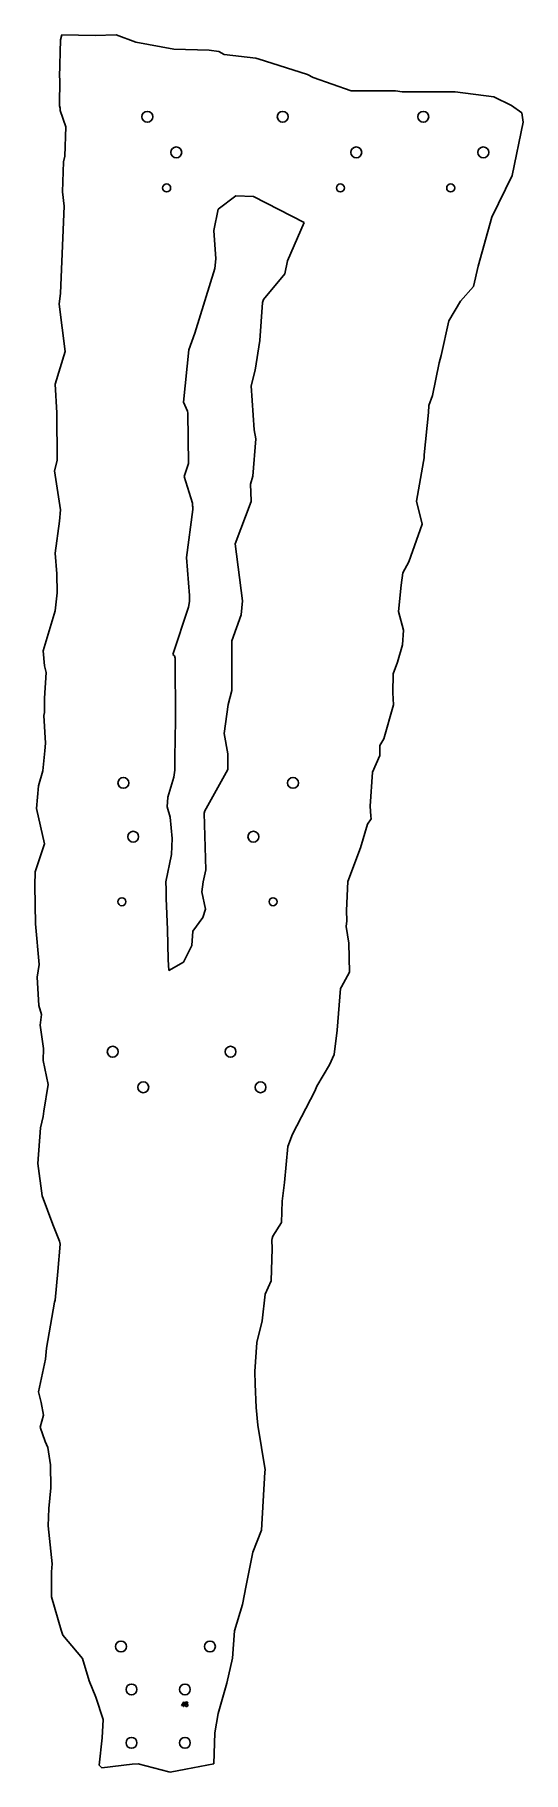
# Model space of a CAD drawing. Header units: millimetres. Extents: x 107 to 656, y 26 to 1979.
import ezdxf

# ---------------------------------------------------------------- set-up
doc = ezdxf.new("R2010")
doc.units = ezdxf.units.MM
doc.linetypes.add('SLD-Durchgehend', pattern=[0])

msp = doc.modelspace()

# ---------------------------------------------------------------- linework, layer by layer
at = {"color": 7, "linetype": 'SLD-Durchgehend', "lineweight": 25}
for p, q in [((135, 1931.8), (136.1, 1973.7)), ((136.1, 1973.7), (137.7, 1979.2)), ((137.7, 1979.2), (175.1, 1978.5)), ((175.1, 1978.5), (198.7, 1979.4)), ((198.7, 1979.4), (220.8, 1971)), ((220.8, 1971), (263.7, 1963.3)), ((263.7, 1963.3), (303.3, 1962.2)), ((303.3, 1962.2), (314, 1960.7)), ((314, 1960.7), (320.3, 1957.4)), ((320.3, 1957.4), (355.6, 1953.1)), ((355.6, 1953.1), (357, 1952.8)), ((357, 1952.8), (358.3, 1952.3)), ((358.3, 1952.3), (413.9, 1934.7)), ((413.9, 1934.7), (420, 1931.4)), ((135.5, 1929.7), (135, 1931.8)), ((135, 1899.5), (135.5, 1929.7)), ((463, 1916.5), (420, 1931.4)), ((512.7, 1916.5), (463, 1916.5)), ((520.3, 1915.2), (512.7, 1916.5)), ((579.6, 1915.2), (520.3, 1915.2)), ((623.1, 1909.8), (579.6, 1915.2)), ((135.9, 1897), (135, 1899.5)), ((135.9, 1894.3), (135.9, 1897)), ((642.9, 1899.9), (623.1, 1909.8)), ((642.9, 1899.9), (654.6, 1891.8)), ((142.2, 1875.9), (135.9, 1894.3)), ((141.1, 1842.9), (142.2, 1875.9)), ((656.2, 1881), (643.9, 1821.3)), ((654.6, 1891.8), (656.2, 1881)), ((139.7, 1836.4), (141.1, 1842.9)), ((138.3, 1802.8), (139.7, 1836.4)), ((643.9, 1821.3), (620.9, 1774.2)), ((140.4, 1786.6), (138.3, 1802.8)), ((313.4, 1783.2), (333.1, 1798.4)), ((333.1, 1798.4), (353.1, 1797.4)), ((353.1, 1797.4), (410, 1768.2)), ((140.4, 1786.6), (136.2, 1688.8)), ((308.5, 1759.4), (313.4, 1783.2)), ((310.7, 1727.4), (308.5, 1759.4)), ((410, 1768.2), (391.2, 1725.1)), ((620.9, 1774.2), (605.7, 1719.3)), ((309.6, 1716.6), (310.7, 1727.4)), ((391.2, 1725.1), (388.4, 1710.6)), ((605.7, 1719.3), (600.5, 1696.2)), ((287.1, 1643.8), (309.6, 1716.6)), ((388.4, 1710.6), (364.4, 1681.6)), ((136.2, 1688.8), (134.7, 1676.6)), ((364.4, 1681.6), (363.2, 1678.2)), ((600.5, 1696.2), (585.9, 1680)), ((141.4, 1623.1), (134.7, 1676.6)), ((363.2, 1678.2), (360.2, 1635.8)), ((585.9, 1680), (572.7, 1657.6)), ((280.5, 1625.1), (287.1, 1643.8)), ((572.7, 1657.6), (563.9, 1618.6)), ((130.1, 1586.6), (141.4, 1623.1)), ((274.4, 1566.2), (280.5, 1625.1)), ((360.2, 1635.8), (355, 1602.1)), ((355, 1602.1), (350.3, 1584.5)), ((561.6, 1610.6), (554.3, 1573.7)), ((563.9, 1618.6), (561.6, 1610.6)), ((132, 1554.2), (130.1, 1586.6)), ((350.3, 1584.5), (353.7, 1535.1)), ((279.1, 1556.1), (274.4, 1566.2)), ((554.3, 1573.7), (550.2, 1562.7)), ((132.5, 1500.6), (132, 1554.2)), ((279.2, 1553.9), (279.1, 1556.1)), ((279.9, 1497.5), (279.2, 1553.9)), ((549.8, 1554.6), (544.9, 1507)), ((550.2, 1562.7), (549.8, 1554.6)), ((355.9, 1525.1), (352.4, 1483.1)), ((353.7, 1535.1), (355.9, 1525.1)), ((544.9, 1507), (545, 1503.8)), ((129.5, 1489.1), (132.5, 1500.6)), ((136.2, 1445.2), (129.5, 1489.1)), ((275.2, 1482.8), (279.9, 1497.5)), ((544, 1499.7), (536.2, 1455)), ((545, 1503.8), (544, 1499.7)), ((284.4, 1452.6), (275.2, 1482.8)), ((352.4, 1483.1), (349.6, 1474)), ((349.6, 1474), (350.6, 1455.4)), ((284.6, 1449.7), (284.4, 1452.6)), ((284.8, 1448.6), (284.6, 1449.7)), ((284.8, 1445.6), (284.8, 1448.6)), ((350.6, 1454.5), (332.6, 1406.9)), ((350.6, 1455.4), (350.6, 1454.5)), ((536.2, 1455), (542.7, 1429)), ((130.3, 1396.6), (135.2, 1432.4)), ((135.2, 1432.4), (136.2, 1445.2)), ((278, 1391.5), (284.8, 1445.6)), ((542.7, 1429), (527.5, 1386.6)), ((332.6, 1406.9), (340.9, 1342.9)), ((132.1, 1373.1), (130.3, 1396.6)), ((281.2, 1348.8), (278, 1391.5)), ((132.3, 1352), (132.1, 1373.1)), ((521, 1374.5), (519, 1360.7)), ((527.5, 1386.6), (521, 1374.5)), ((130.3, 1331.8), (132.3, 1352)), ((281.3, 1342.3), (281.2, 1348.8)), ((519, 1360.7), (516.2, 1330.9)), ((116.6, 1286.6), (130.3, 1331.8)), ((262.5, 1282.7), (280.1, 1335.6)), ((280.1, 1335.6), (281.3, 1342.3)), ((340.9, 1342.9), (339.1, 1327.3)), ((516.2, 1330.9), (521.6, 1309.9)), ((339.1, 1327.3), (328.6, 1298)), ((521.6, 1309.9), (520.6, 1293.5)), ((328.6, 1298), (328.9, 1242.1)), ((520.6, 1293.5), (514.9, 1274)), ((118.2, 1270), (116.6, 1286.6)), ((120.1, 1262.4), (118.2, 1270)), ((264.3, 1280.9), (262.5, 1282.7)), ((265, 1278.6), (264.3, 1280.9)), ((265.4, 1208.7), (265, 1278.6)), ((514.9, 1274), (510.2, 1260.9)), ((118.1, 1233.4), (120.1, 1262.4)), ((510.2, 1260.9), (509.7, 1239.4)), ((118.4, 1217.5), (118.1, 1233.4)), ((328.9, 1242.1), (324.6, 1226.2)), ((509.7, 1239.4), (510.5, 1226.1)), ((117.4, 1214), (118.4, 1217.5)), ((119.5, 1182.9), (117.4, 1214)), ((324.6, 1226.2), (320.2, 1193.7)), ((510.5, 1226.1), (499.6, 1187.6)), ((264.8, 1166.7), (265.4, 1208.7)), ((320.2, 1193.7), (324.3, 1170.7)), ((116.3, 1151.7), (118.5, 1174.1)), ((118.5, 1174.1), (119.5, 1182.9)), ((499.6, 1187.6), (495, 1180.2)), ((495, 1180.2), (495.1, 1169)), ((264.7, 1152.6), (264.8, 1153.6)), ((264.8, 1153.6), (264.8, 1166.7)), ((324.1, 1153.3), (298.1, 1106)), ((324.3, 1170.7), (324.1, 1153.3)), ((495.1, 1169), (487, 1150.2)), ((109.3, 1109.5), (111.6, 1134.8)), ((111.6, 1134.8), (116.3, 1151.7)), ((257, 1122.2), (263.5, 1144.8)), ((263.5, 1144.8), (264.7, 1152.6)), ((487, 1150.2), (484.1, 1111.9)), ((255.9, 1111.2), (257, 1122.2)), ((118.2, 1069.5), (109.3, 1109.5)), ((259.5, 1099.8), (255.9, 1111.2)), ((261.6, 1075.8), (259.5, 1099.8)), ((297.9, 1105.2), (297.5, 1104.3)), ((297.5, 1104.3), (299.5, 1040.6)), ((298.1, 1106), (297.9, 1105.2)), ((485.2, 1097.7), (481.4, 1091.7)), ((484.1, 1111.9), (484.9, 1100.7)), ((484.9, 1100.7), (485.2, 1097.7)), ((260.8, 1057.7), (261.6, 1075.8)), ((481.4, 1091.7), (473.4, 1065.1)), ((107.8, 1038.3), (118.2, 1069.5)), ((254.4, 1026.8), (260.8, 1057.7)), ((473.4, 1065.1), (459, 1027.3)), ((107.3, 1022.7), (107.8, 1038.3)), ((299.5, 1040.6), (296.5, 1026.8)), ((108.1, 979.7), (107.3, 1022.7)), ((255, 1018.2), (254.4, 1026.8)), ((254.9, 1008.3), (255, 1018.2)), ((296.5, 1026.8), (295.2, 1015.8)), ((459, 1027.3), (457.6, 994.7)), ((256.3, 973.5), (254.9, 1008.3)), ((295.2, 1015.8), (299, 996.3)), ((112.3, 934.1), (108.1, 979.7)), ((296.2, 986.9), (285.1, 971.3)), ((299, 996.3), (296.2, 986.9)), ((458, 983), (457.3, 976.6)), ((457.6, 994.7), (458, 983)), ((257.1, 939.7), (256.3, 973.5)), ((285.1, 971.3), (283.7, 955.5)), ((457.3, 976.6), (460.1, 958)), ((460.1, 958), (460.9, 925.5)), ((258.1, 927.4), (257.1, 939.7)), ((283.7, 955.5), (274.3, 936.6)), ((110.1, 919.9), (112.3, 934.1)), ((111.8, 887.7), (110.1, 919.9)), ((274.3, 936.6), (258.1, 927.4)), ((460.9, 925.5), (451.9, 908.7)), ((450.9, 907), (447.3, 860.1)), ((451.9, 908.7), (450.9, 907)), ((114.9, 877.8), (111.8, 887.7)), ((113.4, 865.6), (114.9, 877.8)), ((117, 839.6), (113.4, 865.6)), ((447.3, 860.1), (443.9, 832.8)), ((116.7, 825.9), (117, 839.6)), ((122.3, 799.2), (116.7, 825.9)), ((438.4, 821.1), (424.4, 797.1)), ((443.9, 832.8), (438.4, 821.1)), ((117.4, 769), (122.3, 799.2)), ((422.1, 791.5), (396.8, 743.2)), ((424.4, 797.1), (422.1, 791.5)), ((113.9, 750.4), (116.7, 763)), ((116.7, 763), (117.4, 769)), ((110.9, 710.1), (113.9, 750.4)), ((396.8, 743.2), (391.7, 729.2)), ((391.7, 729.2), (387.9, 689)), ((115.6, 674), (110.9, 710.1)), ((387.9, 689), (385.4, 667.7)), ((127.7, 641.5), (115.6, 674)), ((385.4, 667.7), (384.4, 643.7)), ((135, 622.8), (127.7, 641.5)), ((374, 625.7), (373.9, 624)), ((374.7, 628.4), (374, 625.7)), ((384.4, 643.7), (374.7, 628.4)), ((133.4, 588.6), (135.9, 619.4)), ((135.9, 619.4), (135, 622.8)), ((374, 614.8), (373, 578.4)), ((373.9, 624), (374, 614.8)), ((130.1, 556.7), (133.4, 588.6)), ((373, 578.4), (366.1, 563.2)), ((120.5, 502.6), (129.4, 554.2)), ((129.4, 554.2), (130.1, 556.7)), ((366.1, 563.2), (362.8, 533.3)), ((362.8, 533.3), (356.8, 508.8)), ((356.8, 508.8), (354.6, 476.5)), ((111.5, 453.5), (119.5, 490.3)), ((119.5, 490.3), (120.5, 502.6)), ((354.6, 476.5), (354.8, 462.2)), ((114.4, 441.4), (111.5, 453.5)), ((354.8, 462.2), (356.2, 436)), ((117.1, 427.4), (114.4, 441.4)), ((356.2, 436), (357.8, 416)), ((113.3, 413.6), (117.1, 427.4)), ((119, 397.6), (113.3, 413.6)), ((357.8, 416), (366.1, 365.6)), ((121.9, 391), (119, 397.6)), ((125, 371.2), (121.9, 391)), ((125.3, 345.6), (125, 371.2)), ((366, 363.3), (362.1, 298)), ((366.1, 365.6), (366, 363.3)), ((123.1, 322.3), (125.3, 345.6)), ((122.4, 302.8), (123.1, 322.3)), ((127, 260.1), (122.4, 302.8)), ((362.1, 298), (352.2, 273.3)), ((126.2, 251), (127, 260.1)), ((352.2, 273.3), (344.8, 235.8)), ((126, 223.1), (126.2, 251)), ((344.8, 235.8), (340.9, 214.2)), ((136.8, 185.6), (126, 223.1)), ((340.9, 214.2), (331.6, 184.9)), ((139, 180), (136.8, 185.6)), ((139, 180), (155, 160.6)), ((329.6, 153.9), (331.6, 184.9)), ((160.8, 153.8), (155, 160.6)), ((168.3, 128.4), (160.8, 153.8)), ((323.1, 125.7), (329.6, 153.9)), ((175.8, 110.2), (168.3, 128.4)), ((313.4, 91.7), (323.1, 125.7)), ((184, 84.9), (175.8, 110.2)), ((183.1, 64.5), (184, 84.9)), ((309.6, 70), (313.4, 91.7)), ((179.5, 33.5), (183.1, 64.5)), ((309.6, 70), (308.5, 35)), ((182.7, 30.7), (179.5, 33.5)), ((216.8, 34.7), (182.7, 30.7)), ((223.5, 35), (216.8, 34.7)), ((258, 26), (223.5, 35)), ((259.5, 25.7), (258, 26)), ((277.2, 29), (259.5, 25.7)), ((308.5, 35), (277.2, 29))]:
    msp.add_line(p, q, dxfattribs=at)
at = {"color": 2, "linetype": 'SLD-Durchgehend', "lineweight": 25, "true_color": 0xffff00}
for p, q in [((272.2, 100.8), (274.9, 104.8)), ((274.6, 100.8), (272.2, 100.8)), ((274.6, 103.5), (273.1, 101.3)), ((273.1, 101.3), (274.6, 101.3)), ((274.6, 101.3), (274.6, 103.5)), ((274.6, 99.7), (274.6, 100.8)), ((275, 99.7), (274.6, 99.7)), ((274.9, 104.8), (275, 104.8)), ((275, 104.8), (275, 101.3)), ((275, 101.3), (275.6, 101.3)), ((275, 100.8), (275, 99.7)), ((275.6, 100.8), (275, 100.8)), ((275.6, 101.3), (275.6, 100.8))]:
    msp.add_line(p, q, dxfattribs=at)
at = {"color": 2, "linetype": 'SLD-Durchgehend', "lineweight": 25, "true_color": 0xffff00, "flags": 128}
for points in [[(277, 102.5), (276.5, 102.9), (276.4, 103.2), (276.3, 103.5)], [(276.5, 101.1), (276.6, 100.6), (277, 100.2), (277.8, 100.1)], [(278.8, 103.5), (278.6, 103.9), (278.4, 104.2), (277.8, 104.3)], [(279.1, 100.1), (278.4, 99.6), (277.8, 99.5)], [(278.5, 102.5), (279.2, 101.8), (279.4, 101.5), (279.5, 101.1)], [(279.5, 101.1), (279.3, 100.5), (279.1, 100.1)]]:
    msp.add_lwpolyline(points, dxfattribs=at)
at = {"color": 7, "linetype": 'SLD-Durchgehend', "lineweight": 25}
for centre, radius in [((233.8, 1887.2), 6.12), ((386, 1887.2), 6.12), ((543.9, 1887.2), 6.12), ((266.3, 1847.2), 6.12), ((468.6, 1847.2), 6.12), ((611.4, 1847.2), 6.12), ((255.5, 1807.2), 4.5), ((450.8, 1807.2), 4.5), ((574.7, 1807.2), 4.5), ((206.9, 1138.2), 6.12), ((397.5, 1138.2), 6.12), ((217.9, 1077.7), 6.12), ((353, 1077.7), 6.12), ((205.2, 1004.6), 4.5), ((375.1, 1004.6), 4.5), ((194.9, 835.9), 6.12), ((327.3, 835.9), 6.12), ((229.2, 795.9), 6.12), ((361, 795.9), 6.12), ((204.2, 167.1), 6.12), ((304.2, 167.1), 6.12), ((216, 118.8), 6.12), ((276, 118.8), 6.12), ((216, 58.8), 6.12), ((276, 58.8), 6.12)]:
    msp.add_circle(centre, radius, dxfattribs=at)
at = {"color": 2, "linetype": 'SLD-Durchgehend', "lineweight": 25, "true_color": 0xffff00}
for centre, radius, start, end in [((277.6, 101), 1.5, 109.9651, 178.5249), ((277.6, 101.1), 1.57, 180.7421, 274.5048), ((277.7, 103.4), 1.4, 87.1628, 175.2479), ((277.7, 101), 1.19, 85.6146, 175.8539), ((277.6, 103.4), 0.889, 82.9396, 173.2418), ((277.7, 103.7), 0.968, 188.4154, 273.0553), ((277.8, 103.4), 1.36, 2.6657, 92.4857), ((277.8, 103.6), 0.925, 266.5, 354.5283), ((277.8, 101), 1.17, 5.5562, 93.0021), ((277.9, 101.2), 1.14, 264.0806, 356.5686), ((278.1, 103.5), 1.15, 292.5125, 359.1252)]:
    msp.add_arc(centre, radius, start, end, dxfattribs=at)

doc.saveas('drawing.dxf')
